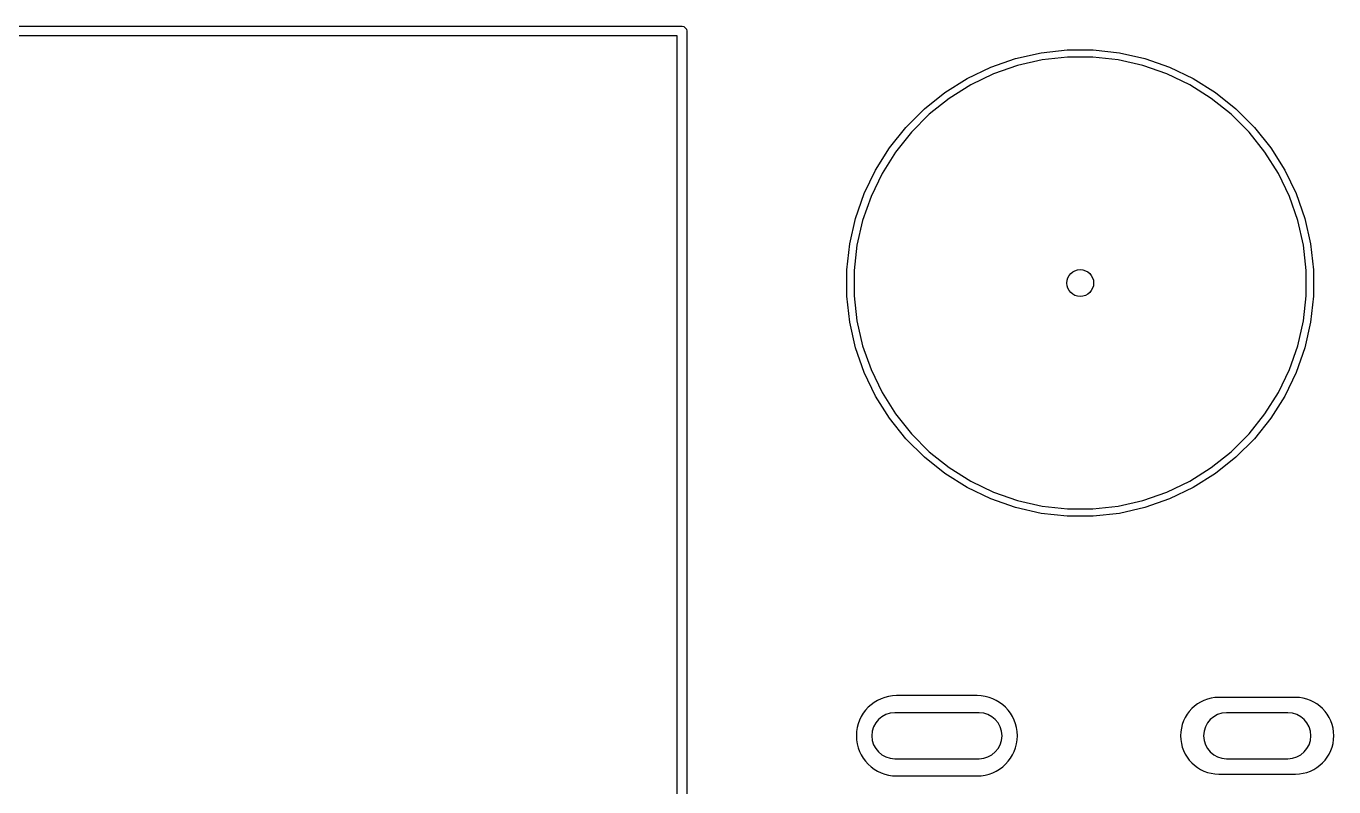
# Model space of a CAD drawing. Header units: inches. Extents: x 0.27 to 5.32, y 0.16 to 3.22.
# Drawn here: x 4.648 to 5.32, y 2.831 to 3.222 of the extents above; entities that cross this region are included whole.
import ezdxf

# ---------------------------------------------------------------- set-up
doc = ezdxf.new("R2010")
doc.units = ezdxf.units.IN
doc.header["$MEASUREMENT"] = 0
doc.layers.add('BLACK', color=250, linetype='CONTINUOUS')

msp = doc.modelspace()

# ---------------------------------------------------------------- linework, layer by layer
at = {"layer": 'BLACK', "linetype": 'CONTINUOUS'}
for p, q in [((2.63547, 3.22203), (4.98547, 3.22203)), ((4.98547, 3.22203), (4.98643, 3.22184)), ((4.98643, 3.22184), (4.98778, 3.22048)), ((4.98778, 3.22048), (4.98797, 3.21953)), ((4.98797, 3.21953), (4.98797, 0.16047)), ((4.98297, 3.21703), (2.63797, 3.21703)), ((4.98297, 0.16297), (4.98297, 3.21703)), ((5.14405, 3.20093), (5.15676, 3.20538)), ((5.15676, 3.20538), (5.16989, 3.20837)), ((5.17052, 3.20467), (5.1578, 3.20177)), ((5.16989, 3.20837), (5.18327, 3.20988)), ((5.18348, 3.20613), (5.17052, 3.20467)), ((5.18327, 3.20988), (5.19673, 3.20988)), ((5.19652, 3.20613), (5.18348, 3.20613)), ((5.20948, 3.20467), (5.19652, 3.20613)), ((5.19673, 3.20988), (5.21011, 3.20837)), ((5.2222, 3.20177), (5.20948, 3.20467)), ((5.21011, 3.20837), (5.22324, 3.20538)), ((5.22324, 3.20538), (5.23595, 3.20093)), ((5.13192, 3.19509), (5.14405, 3.20093)), ((5.1578, 3.20177), (5.14549, 3.19746)), ((5.23451, 3.19746), (5.2222, 3.20177)), ((5.23595, 3.20093), (5.24808, 3.19509)), ((5.12052, 3.18792), (5.13192, 3.19509)), ((5.13374, 3.1918), (5.12269, 3.18486)), ((5.14549, 3.19746), (5.13374, 3.1918)), ((5.24626, 3.1918), (5.23451, 3.19746)), ((5.25731, 3.18486), (5.24626, 3.1918)), ((5.24808, 3.19509), (5.25948, 3.18792)), ((5.10999, 3.17953), (5.12052, 3.18792)), ((5.12269, 3.18486), (5.11249, 3.17673)), ((5.26751, 3.17673), (5.25731, 3.18486)), ((5.25948, 3.18792), (5.27001, 3.17953)), ((5.10047, 3.17001), (5.10999, 3.17953)), ((5.27001, 3.17953), (5.27953, 3.17001)), ((5.11249, 3.17673), (5.10327, 3.16751)), ((5.27673, 3.16751), (5.26751, 3.17673)), ((5.09208, 3.15948), (5.10047, 3.17001)), ((5.10327, 3.16751), (5.09514, 3.15731)), ((5.28486, 3.15731), (5.27673, 3.16751)), ((5.27953, 3.17001), (5.28792, 3.15948)), ((5.08491, 3.14808), (5.09208, 3.15948)), ((5.28792, 3.15948), (5.29509, 3.14808)), ((5.09514, 3.15731), (5.0882, 3.14626)), ((5.2918, 3.14626), (5.28486, 3.15731)), ((5.07907, 3.13595), (5.08491, 3.14808)), ((5.0882, 3.14626), (5.08254, 3.13451)), ((5.29746, 3.13451), (5.2918, 3.14626)), ((5.29509, 3.14808), (5.30093, 3.13595)), ((5.07462, 3.12324), (5.07907, 3.13595)), ((5.08254, 3.13451), (5.07823, 3.1222)), ((5.30177, 3.1222), (5.29746, 3.13451)), ((5.30093, 3.13595), (5.30538, 3.12324)), ((5.07163, 3.11011), (5.07462, 3.12324)), ((5.07823, 3.1222), (5.07533, 3.10948)), ((5.30467, 3.10948), (5.30177, 3.1222)), ((5.30538, 3.12324), (5.30837, 3.11011)), ((5.07012, 3.09673), (5.07163, 3.11011)), ((5.07533, 3.10948), (5.07387, 3.09652)), ((5.30613, 3.09652), (5.30467, 3.10948)), ((5.30837, 3.11011), (5.30988, 3.09673)), ((5.07012, 3.09652), (5.07012, 3.09673)), ((5.07012, 3.08327), (5.07012, 3.09652)), ((5.07387, 3.09652), (5.07387, 3.08348)), ((5.30613, 3.08348), (5.30613, 3.09652)), ((5.30988, 3.09673), (5.30988, 3.08327)), ((5.07163, 3.06989), (5.07012, 3.08327)), ((5.07387, 3.08348), (5.07533, 3.07052)), ((5.30467, 3.07052), (5.30613, 3.08348)), ((5.30988, 3.08327), (5.30837, 3.06989)), ((5.07533, 3.07052), (5.07823, 3.0578)), ((5.30177, 3.0578), (5.30467, 3.07052)), ((5.07462, 3.05676), (5.07163, 3.06989)), ((5.30837, 3.06989), (5.30538, 3.05676)), ((5.07823, 3.0578), (5.08254, 3.04549)), ((5.29746, 3.04549), (5.30177, 3.0578)), ((5.07907, 3.04405), (5.07462, 3.05676)), ((5.30538, 3.05676), (5.30093, 3.04405)), ((5.08491, 3.03192), (5.07907, 3.04405)), ((5.08254, 3.04549), (5.0882, 3.03374)), ((5.2918, 3.03374), (5.29746, 3.04549)), ((5.30093, 3.04405), (5.29509, 3.03192)), ((5.09208, 3.02052), (5.08491, 3.03192)), ((5.0882, 3.03374), (5.09514, 3.02269)), ((5.28486, 3.02269), (5.2918, 3.03374)), ((5.29509, 3.03192), (5.28792, 3.02052)), ((5.10047, 3.00999), (5.09208, 3.02052)), ((5.09514, 3.02269), (5.10327, 3.01249)), ((5.27673, 3.01249), (5.28486, 3.02269)), ((5.28792, 3.02052), (5.27953, 3.00999)), ((5.10999, 3.00047), (5.10047, 3.00999)), ((5.10327, 3.01249), (5.11249, 3.00327)), ((5.26751, 3.00327), (5.27673, 3.01249)), ((5.27953, 3.00999), (5.27001, 3.00047)), ((5.11249, 3.00327), (5.12269, 2.99514)), ((5.25731, 2.99514), (5.26751, 3.00327)), ((5.12052, 2.99208), (5.10999, 3.00047)), ((5.27001, 3.00047), (5.25948, 2.99208)), ((5.13192, 2.98491), (5.12052, 2.99208)), ((5.12269, 2.99514), (5.13374, 2.9882)), ((5.24626, 2.9882), (5.25731, 2.99514)), ((5.25948, 2.99208), (5.24808, 2.98491)), ((5.14405, 2.97907), (5.13192, 2.98491)), ((5.13374, 2.9882), (5.14549, 2.98254)), ((5.23451, 2.98254), (5.24626, 2.9882)), ((5.24808, 2.98491), (5.23595, 2.97907)), ((5.15676, 2.97462), (5.14405, 2.97907)), ((5.14549, 2.98254), (5.1578, 2.97823)), ((5.1578, 2.97823), (5.17052, 2.97533)), ((5.20948, 2.97533), (5.2222, 2.97823)), ((5.2222, 2.97823), (5.23451, 2.98254)), ((5.23595, 2.97907), (5.22324, 2.97462)), ((5.16989, 2.97163), (5.15676, 2.97462)), ((5.18327, 2.97012), (5.16989, 2.97163)), ((5.17052, 2.97533), (5.18348, 2.97387)), ((5.19673, 2.97012), (5.18327, 2.97012)), ((5.18348, 2.97387), (5.19652, 2.97387)), ((5.19652, 2.97387), (5.20948, 2.97533)), ((5.21011, 2.97163), (5.19673, 2.97012)), ((5.22324, 2.97462), (5.21011, 2.97163)), ((5.13705, 2.87799), (5.09571, 2.87799)), ((5.30063, 2.87701), (5.26126, 2.87701)), ((5.13803, 2.86913), (5.09472, 2.86913)), ((5.29669, 2.86913), (5.2652, 2.86913)), ((5.09472, 2.84551), (5.13803, 2.84551)), ((5.2652, 2.84551), (5.29669, 2.84551)), ((5.09571, 2.83665), (5.13705, 2.83665)), ((5.26126, 2.83764), (5.30063, 2.83764))]:
    msp.add_line(p, q, dxfattribs=at)
at = {"layer": 'BLACK'}
msp.add_circle((5.19, 3.09), 0.00689, dxfattribs=at)
msp.add_circle((5.19, 3.09), 0.00689, dxfattribs=at)
for centre, radius, start, end in [((5.09571, 2.85732), 0.02067, 90, 270), ((5.13705, 2.85732), 0.02067, 270, 450), ((5.26126, 2.85732), 0.01969, 90, 270), ((5.30063, 2.85732), 0.01969, 270, 450), ((5.09472, 2.85732), 0.01181, 90, 270), ((5.13803, 2.85732), 0.01181, 270, 450), ((5.2652, 2.85732), 0.01181, 90, 270), ((5.29669, 2.85732), 0.01181, 270, 450)]:
    msp.add_arc(centre, radius, start, end, dxfattribs=at)

doc.saveas('drawing.dxf')
